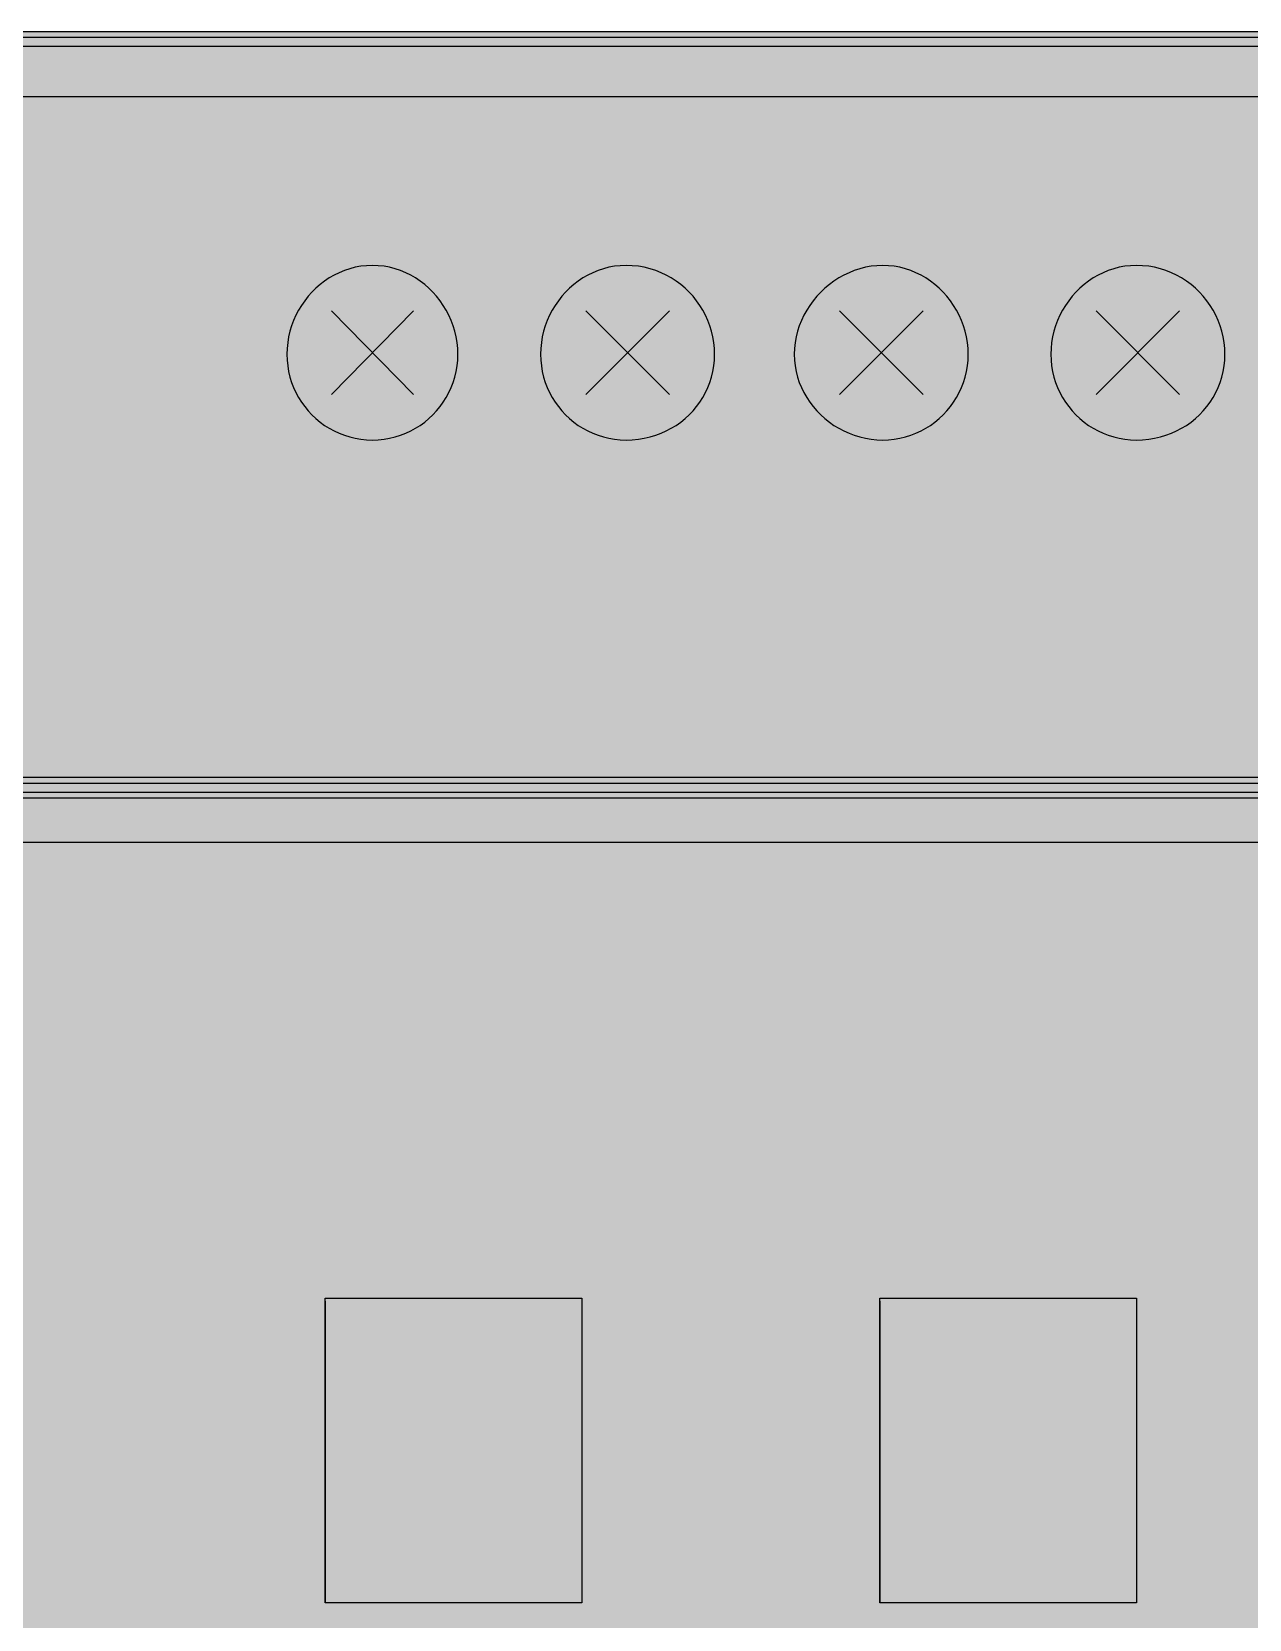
# Model space of a CAD drawing. Header units: millimetres. Extents: x 0 to 966, y -664 to 90.
# Drawn here: x 893.52 to 929.76, y -87.25 to -40 of the extents above; entities that cross this region are included whole.
import ezdxf

# ---------------------------------------------------------------- set-up
doc = ezdxf.new("R2010")
doc.units = ezdxf.units.MM
for name, color, linetype in [('HDL_BODY', 7, 'Continuous'), ('HDL_COLOUR', 7, 'Continuous'), ('HDL_DETAIL', 7, 'Continuous'), ('HDL_PRINT', 7, 'Continuous')]:
    doc.layers.add(name, color=color, linetype=linetype)

# ---------------------------------------------------------------- blocks, each defined once
blk = doc.blocks.new('M_R12.16.1_FRONT')
at = {"layer": 'HDL_BODY', "true_color": 0x202126}
blk.add_hatch(color=250, dxfattribs=at).paths.add_polyline_path([(0, 0), (216, 0), (216, 90), (0, 90)])
at = {"layer": 'HDL_BODY', "true_color": 0x2a2a30}
blk.add_hatch(color=250, dxfattribs=at).paths.add_polyline_path([(0.4, 20.52), (215.6, 20.52), (215.6, 68.31), (0.4, 68.31)])
at = {"layer": 'HDL_COLOUR', "true_color": 0x1a332c}
for points in [[(156.204, 80.402), (156.198, 80.577), (156.181, 80.75), (156.152, 80.92), (156.113, 81.087), (156.064, 81.25), (156.004, 81.409), (155.935, 81.564), (155.856, 81.713), (155.769, 81.857), (155.673, 81.995), (155.57, 82.127), (155.458, 82.252), (155.339, 82.369), (155.214, 82.479), (155.081, 82.58), (154.943, 82.673), (154.799, 82.756), (154.649, 82.83), (154.494, 82.894), (154.335, 82.947), (154.171, 82.989), (154.004, 83.019), (153.833, 83.038), (153.659, 83.045), (153.484, 83.038), (153.313, 83.019), (153.146, 82.989), (152.982, 82.947), (152.823, 82.894), (152.668, 82.83), (152.519, 82.756), (152.374, 82.673), (152.236, 82.58), (152.104, 82.479), (151.978, 82.369), (151.859, 82.252), (151.748, 82.127), (151.644, 81.995), (151.548, 81.857), (151.461, 81.713), (151.382, 81.564), (151.313, 81.409), (151.254, 81.25), (151.204, 81.087), (151.165, 80.92), (151.136, 80.75), (151.119, 80.577), (151.113, 80.402), (151.119, 80.228), (151.136, 80.056), (151.165, 79.888), (151.204, 79.724), (151.254, 79.564), (151.313, 79.409), (151.382, 79.259), (151.461, 79.114), (151.548, 78.975), (151.644, 78.843), (151.748, 78.717), (151.859, 78.597), (151.978, 78.486), (152.104, 78.382), (152.236, 78.286), (152.374, 78.198), (152.519, 78.119), (152.668, 78.05), (152.823, 77.99), (152.982, 77.941), (153.146, 77.901), (153.313, 77.873), (153.484, 77.855), (153.659, 77.849), (153.833, 77.855), (154.004, 77.873), (154.171, 77.901), (154.335, 77.941), (154.494, 77.99), (154.649, 78.05), (154.799, 78.119), (154.943, 78.198), (155.081, 78.286), (155.214, 78.382), (155.339, 78.486), (155.458, 78.597), (155.57, 78.717), (155.673, 78.843), (155.769, 78.975), (155.856, 79.114), (155.935, 79.259), (156.004, 79.409), (156.064, 79.564), (156.113, 79.724), (156.152, 79.888), (156.181, 80.056), (156.198, 80.228), (156.204, 80.402)], [(163.844, 80.402), (163.838, 80.577), (163.82, 80.75), (163.792, 80.92), (163.752, 81.087), (163.702, 81.25), (163.642, 81.409), (163.572, 81.564), (163.493, 81.713), (163.404, 81.857), (163.307, 81.995), (163.201, 82.127), (163.087, 82.252), (162.965, 82.369), (162.836, 82.479), (162.699, 82.58), (162.556, 82.673), (162.407, 82.756), (162.251, 82.83), (162.09, 82.894), (161.923, 82.947), (161.751, 82.989), (161.575, 83.019), (161.394, 83.038), (161.209, 83.045), (161.035, 83.038), (160.864, 83.019), (160.697, 82.989), (160.533, 82.947), (160.374, 82.894), (160.219, 82.83), (160.069, 82.756), (159.925, 82.673), (159.787, 82.58), (159.654, 82.479), (159.529, 82.369), (159.41, 82.252), (159.298, 82.127), (159.195, 81.995), (159.099, 81.857), (159.012, 81.713), (158.933, 81.564), (158.864, 81.409), (158.804, 81.25), (158.755, 81.087), (158.716, 80.92), (158.687, 80.75), (158.67, 80.577), (158.664, 80.402), (158.67, 80.228), (158.687, 80.056), (158.716, 79.888), (158.755, 79.724), (158.804, 79.564), (158.864, 79.409), (158.933, 79.259), (159.012, 79.114), (159.099, 78.975), (159.195, 78.843), (159.298, 78.717), (159.41, 78.597), (159.529, 78.486), (159.654, 78.382), (159.787, 78.286), (159.925, 78.198), (160.069, 78.119), (160.219, 78.05), (160.374, 77.99), (160.533, 77.941), (160.697, 77.901), (160.864, 77.873), (161.035, 77.855), (161.209, 77.849), (161.394, 77.855), (161.575, 77.873), (161.751, 77.901), (161.923, 77.941), (162.09, 77.99), (162.251, 78.05), (162.407, 78.119), (162.556, 78.198), (162.699, 78.286), (162.836, 78.382), (162.965, 78.486), (163.087, 78.597), (163.201, 78.717), (163.307, 78.843), (163.404, 78.975), (163.493, 79.114), (163.572, 79.259), (163.642, 79.409), (163.702, 79.564), (163.752, 79.724), (163.792, 79.888), (163.82, 80.056), (163.838, 80.228), (163.844, 80.402)], [(171.395, 80.402), (171.389, 80.577), (171.371, 80.75), (171.343, 80.92), (171.304, 81.087), (171.254, 81.25), (171.194, 81.409), (171.125, 81.564), (171.047, 81.713), (170.959, 81.857), (170.864, 81.995), (170.76, 82.127), (170.649, 82.252), (170.53, 82.369), (170.404, 82.479), (170.272, 82.58), (170.133, 82.673), (169.989, 82.756), (169.839, 82.83), (169.685, 82.894), (169.525, 82.947), (169.362, 82.989), (169.194, 83.019), (169.023, 83.038), (168.849, 83.045), (168.674, 83.038), (168.502, 83.019), (168.333, 82.989), (168.166, 82.947), (168.003, 82.894), (167.845, 82.83), (167.691, 82.756), (167.542, 82.673), (167.398, 82.58), (167.261, 82.479), (167.129, 82.369), (167.005, 82.252), (166.888, 82.127), (166.779, 81.995), (166.678, 81.857), (166.585, 81.713), (166.502, 81.564), (166.429, 81.409), (166.365, 81.25), (166.312, 81.087), (166.27, 80.92), (166.24, 80.75), (166.221, 80.577), (166.215, 80.402), (166.221, 80.228), (166.24, 80.056), (166.27, 79.888), (166.312, 79.724), (166.365, 79.564), (166.429, 79.409), (166.502, 79.259), (166.585, 79.114), (166.678, 78.975), (166.779, 78.843), (166.888, 78.717), (167.005, 78.597), (167.129, 78.486), (167.261, 78.382), (167.398, 78.286), (167.542, 78.198), (167.691, 78.119), (167.845, 78.05), (168.003, 77.99), (168.166, 77.941), (168.333, 77.901), (168.502, 77.873), (168.674, 77.855), (168.849, 77.849), (169.023, 77.855), (169.194, 77.873), (169.362, 77.901), (169.525, 77.941), (169.685, 77.99), (169.839, 78.05), (169.989, 78.119), (170.133, 78.198), (170.272, 78.286), (170.404, 78.382), (170.53, 78.486), (170.649, 78.597), (170.76, 78.717), (170.864, 78.843), (170.959, 78.975), (171.047, 79.114), (171.125, 79.259), (171.194, 79.409), (171.254, 79.564), (171.304, 79.724), (171.343, 79.888), (171.371, 80.056), (171.389, 80.228), (171.395, 80.402)], [(179.034, 80.402), (179.028, 80.577), (179.011, 80.75), (178.982, 80.92), (178.943, 81.087), (178.893, 81.25), (178.833, 81.409), (178.763, 81.564), (178.683, 81.713), (178.594, 81.857), (178.497, 81.995), (178.391, 82.127), (178.277, 82.252), (178.155, 82.369), (178.026, 82.479), (177.89, 82.58), (177.747, 82.673), (177.597, 82.756), (177.441, 82.83), (177.28, 82.894), (177.114, 82.947), (176.942, 82.989), (176.765, 83.019), (176.585, 83.038), (176.4, 83.045), (176.226, 83.038), (176.055, 83.019), (175.887, 82.989), (175.723, 82.947), (175.564, 82.894), (175.409, 82.83), (175.26, 82.756), (175.116, 82.673), (174.977, 82.58), (174.845, 82.479), (174.719, 82.369), (174.6, 82.252), (174.489, 82.127), (174.385, 81.995), (174.289, 81.857), (174.202, 81.713), (174.124, 81.564), (174.054, 81.409), (173.995, 81.25), (173.945, 81.087), (173.906, 80.92), (173.877, 80.75), (173.86, 80.577), (173.854, 80.402), (173.86, 80.228), (173.877, 80.056), (173.906, 79.888), (173.945, 79.724), (173.995, 79.564), (174.054, 79.409), (174.124, 79.259), (174.202, 79.114), (174.289, 78.975), (174.385, 78.843), (174.489, 78.717), (174.6, 78.597), (174.719, 78.486), (174.845, 78.382), (174.977, 78.286), (175.116, 78.198), (175.26, 78.119), (175.409, 78.05), (175.564, 77.99), (175.723, 77.941), (175.887, 77.901), (176.055, 77.873), (176.226, 77.855), (176.4, 77.849), (176.585, 77.855), (176.765, 77.873), (176.942, 77.901), (177.114, 77.941), (177.28, 77.99), (177.441, 78.05), (177.597, 78.119), (177.747, 78.198), (177.89, 78.286), (178.026, 78.382), (178.155, 78.486), (178.277, 78.597), (178.391, 78.717), (178.497, 78.843), (178.594, 78.975), (178.683, 79.114), (178.763, 79.259), (178.833, 79.409), (178.893, 79.564), (178.943, 79.724), (178.982, 79.888), (179.011, 80.056), (179.028, 80.228), (179.034, 80.402)]]:
    blk.add_hatch(color=250, dxfattribs=at).paths.add_polyline_path(points)
at = {"layer": 'HDL_COLOUR', "true_color": 0x9ea4a8}
for points in [[(155.44, 80.447), (155.425, 80.684), (155.38, 80.918), (155.305, 81.143), (155.202, 81.356), (155.072, 81.554), (154.919, 81.733), (154.743, 81.89), (154.55, 82.022), (154.34, 82.127), (154.12, 82.203), (153.891, 82.25), (153.659, 82.265), (153.426, 82.25), (153.197, 82.203), (152.977, 82.127), (152.768, 82.022), (152.574, 81.89), (152.399, 81.733), (152.245, 81.554), (152.115, 81.356), (152.012, 81.143), (151.937, 80.918), (151.892, 80.684), (151.877, 80.447), (151.892, 80.21), (151.937, 79.976), (152.012, 79.751), (152.115, 79.538), (152.245, 79.34), (152.399, 79.161), (152.574, 79.004), (152.768, 78.872), (152.977, 78.767), (153.197, 78.691), (153.426, 78.644), (153.659, 78.629), (153.891, 78.644), (154.12, 78.691), (154.34, 78.767), (154.55, 78.872), (154.743, 79.004), (154.919, 79.161), (155.072, 79.34), (155.202, 79.538), (155.305, 79.751), (155.38, 79.976), (155.425, 80.21)], [(163.067, 80.447), (163.051, 80.684), (163.005, 80.918), (162.929, 81.143), (162.824, 81.356), (162.692, 81.554), (162.536, 81.733), (162.357, 81.89), (162.16, 82.022), (161.948, 82.127), (161.723, 82.203), (161.49, 82.25), (161.254, 82.265), (161.017, 82.25), (160.785, 82.203), (160.56, 82.127), (160.347, 82.022), (160.15, 81.89), (159.972, 81.733), (159.815, 81.554), (159.684, 81.356), (159.579, 81.143), (159.503, 80.918), (159.456, 80.684), (159.441, 80.447), (159.456, 80.21), (159.503, 79.976), (159.579, 79.751), (159.684, 79.538), (159.815, 79.34), (159.972, 79.161), (160.15, 79.004), (160.347, 78.872), (160.56, 78.767), (160.785, 78.691), (161.017, 78.644), (161.254, 78.629), (161.49, 78.644), (161.723, 78.691), (161.948, 78.767), (162.16, 78.872), (162.357, 79.004), (162.536, 79.161), (162.692, 79.34), (162.824, 79.538), (162.929, 79.751), (163.005, 79.976), (163.051, 80.21)], [(170.618, 80.447), (170.602, 80.684), (170.556, 80.918), (170.48, 81.143), (170.375, 81.356), (170.243, 81.554), (170.087, 81.733), (169.908, 81.89), (169.711, 82.022), (169.498, 82.127), (169.274, 82.203), (169.041, 82.25), (168.805, 82.265), (168.568, 82.25), (168.335, 82.203), (168.111, 82.127), (167.898, 82.022), (167.701, 81.89), (167.523, 81.733), (167.366, 81.554), (167.234, 81.356), (167.13, 81.143), (167.053, 80.918), (167.007, 80.684), (166.992, 80.447), (167.007, 80.21), (167.053, 79.976), (167.13, 79.751), (167.234, 79.538), (167.366, 79.34), (167.523, 79.161), (167.701, 79.004), (167.898, 78.872), (168.111, 78.767), (168.335, 78.691), (168.568, 78.644), (168.805, 78.629), (169.041, 78.644), (169.274, 78.691), (169.498, 78.767), (169.711, 78.872), (169.908, 79.004), (170.087, 79.161), (170.243, 79.34), (170.375, 79.538), (170.48, 79.751), (170.556, 79.976), (170.602, 80.21)], [(178.257, 80.447), (178.242, 80.684), (178.195, 80.918), (178.119, 81.143), (178.014, 81.356), (177.883, 81.554), (177.726, 81.733), (177.548, 81.89), (177.351, 82.022), (177.138, 82.127), (176.913, 82.203), (176.681, 82.25), (176.444, 82.265), (176.208, 82.25), (175.975, 82.203), (175.75, 82.127), (175.538, 82.022), (175.341, 81.89), (175.162, 81.733), (175.006, 81.554), (174.874, 81.356), (174.769, 81.143), (174.693, 80.918), (174.647, 80.684), (174.631, 80.447), (174.647, 80.21), (174.693, 79.976), (174.769, 79.751), (174.874, 79.538), (175.006, 79.34), (175.162, 79.161), (175.341, 79.004), (175.538, 78.872), (175.75, 78.767), (175.975, 78.691), (176.208, 78.644), (176.444, 78.629), (176.681, 78.644), (176.913, 78.691), (177.138, 78.767), (177.351, 78.872), (177.548, 79.004), (177.726, 79.161), (177.883, 79.34), (178.014, 79.538), (178.119, 79.751), (178.195, 79.976), (178.242, 80.21)]]:
    blk.add_hatch(color=253, dxfattribs=at).paths.add_polyline_path(points)
at = {"layer": 'HDL_COLOUR', "true_color": 0x0d0e11}
for points in [[(155.4, 44.4), (159.6, 44.4), (159.6, 52.5), (155.4, 52.5)], [(170.5, 44.4), (174.7, 44.4), (174.7, 52.5), (170.5, 52.5)]]:
    blk.add_hatch(color=168, dxfattribs=at).paths.add_polyline_path(points)
at = {"layer": 'HDL_COLOUR', "true_color": 0x34363a}
for points in [[(156.1, 47.9), (158.9, 47.9), (158.9, 49), (156.1, 49)], [(171.2, 47.9), (174, 47.9), (174, 49), (171.2, 49)]]:
    blk.add_hatch(color=250, dxfattribs=at).paths.add_polyline_path(points)
at = {"layer": 'HDL_PRINT', "true_color": 0xdee1e9}
for points in [[(153.833, 82.955), (153.484, 82.955), (153.484, 85.598), (156.204, 85.598), (158.136, 83.66), (157.873, 83.395), (156.029, 85.247), (153.833, 85.247), (153.833, 82.955)], [(161.384, 82.955), (161.034, 82.955), (161.034, 85.247), (158.575, 85.247), (158.575, 85.598), (161.384, 85.598), (161.384, 82.955)], [(169.024, 82.955), (168.671, 82.955), (168.671, 85.598), (171.306, 85.598), (173.327, 83.66), (173.063, 83.395), (171.22, 85.247), (169.024, 85.247), (169.024, 82.955)], [(176.575, 82.955), (176.225, 82.955), (176.225, 85.247), (173.765, 85.247), (173.765, 85.598), (176.575, 85.598), (176.575, 82.955)], [(156.204, 75.558), (157.434, 77.671), (158.664, 75.558), (156.204, 75.558)], [(171.395, 75.558), (172.624, 77.76), (173.854, 75.558), (171.395, 75.558)], [(153.131, 75.558), (152.956, 75.558), (152.956, 76.791), (152.949, 76.785), (152.93, 76.768), (152.901, 76.747), (152.864, 76.725), (152.822, 76.709), (152.778, 76.702), (152.742, 76.67), (152.706, 76.645), (152.674, 76.625), (152.645, 76.606), (152.623, 76.585), (152.609, 76.56), (152.604, 76.527), (152.604, 76.791), (152.642, 76.796), (152.679, 76.811), (152.717, 76.833), (152.754, 76.861), (152.792, 76.894), (152.829, 76.93), (152.867, 76.967), (152.905, 77), (152.941, 77.025), (152.973, 77.046), (153.001, 77.065), (153.023, 77.086), (153.037, 77.112), (153.042, 77.145), (153.131, 77.145), (153.131, 75.558)], [(153.659, 76.967), (153.659, 77.145), (154.711, 77.145), (154.711, 76.967), (154.682, 76.934), (154.653, 76.896), (154.624, 76.853), (154.594, 76.805), (154.565, 76.754), (154.536, 76.699), (154.506, 76.643), (154.476, 76.585), (154.447, 76.527), (154.418, 76.468), (154.389, 76.41), (154.36, 76.351), (154.331, 76.293), (154.302, 76.234), (154.273, 76.175), (154.244, 76.116), (154.215, 76.057), (154.186, 75.998), (154.182, 75.932), (154.172, 75.867), (154.158, 75.805), (154.142, 75.745), (154.125, 75.69), (154.111, 75.639), (154.101, 75.595), (154.097, 75.558), (153.922, 75.558), (153.922, 75.595), (153.924, 75.639), (153.927, 75.69), (153.933, 75.745), (153.943, 75.805), (153.959, 75.867), (153.98, 75.932), (154.008, 75.998), (154.011, 76.057), (154.02, 76.116), (154.035, 76.175), (154.053, 76.234), (154.075, 76.293), (154.1, 76.351), (154.128, 76.41), (154.157, 76.468), (154.186, 76.527), (154.215, 76.582), (154.245, 76.633), (154.276, 76.68), (154.31, 76.725), (154.346, 76.769), (154.386, 76.814), (154.431, 76.86), (154.481, 76.911), (154.536, 76.967), (153.659, 76.967)], [(160.771, 75.558), (160.596, 75.558), (160.596, 76.791), (160.558, 76.786), (160.52, 76.774), (160.482, 76.756), (160.444, 76.737), (160.406, 76.72), (160.369, 76.707), (160.332, 76.702), (160.325, 76.666), (160.306, 76.641), (160.277, 76.627), (160.24, 76.619), (160.198, 76.616), (160.154, 76.616), (160.154, 76.791), (160.192, 76.796), (160.23, 76.811), (160.268, 76.833), (160.306, 76.861), (160.344, 76.894), (160.381, 76.93), (160.418, 76.967), (160.462, 77.011), (160.504, 77.052), (160.54, 77.089), (160.57, 77.118), (160.589, 77.138), (160.596, 77.145), (160.771, 77.145), (160.771, 75.558)], [(168.321, 75.558), (168.147, 75.558), (168.147, 76.791), (168.109, 76.785), (168.081, 76.768), (168.058, 76.747), (168.035, 76.725), (168.007, 76.709), (167.969, 76.702), (167.932, 76.67), (167.895, 76.647), (167.857, 76.632), (167.82, 76.623), (167.782, 76.618), (167.745, 76.616), (167.708, 76.616), (167.708, 76.791), (167.77, 76.795), (167.824, 76.806), (167.872, 76.824), (167.915, 76.847), (167.954, 76.873), (167.99, 76.903), (168.024, 76.934), (168.058, 76.967), (168.091, 77.004), (168.116, 77.041), (168.137, 77.074), (168.156, 77.103), (168.176, 77.125), (168.201, 77.14), (168.233, 77.145), (168.321, 77.145), (168.321, 75.558)], [(176.311, 75.736), (176.311, 75.558), (175.259, 75.558), (175.259, 75.647), (175.264, 75.685), (175.278, 75.723), (175.3, 75.76), (175.328, 75.798), (175.36, 75.836), (175.396, 75.873), (175.434, 75.911), (175.438, 75.944), (175.45, 75.977), (175.471, 76.009), (175.5, 76.043), (175.537, 76.076), (175.582, 76.109), (175.636, 76.142), (175.697, 76.176), (175.753, 76.208), (175.802, 76.245), (175.847, 76.286), (175.887, 76.329), (175.923, 76.373), (175.957, 76.417), (175.988, 76.458), (176.018, 76.495), (176.047, 76.527), (176.054, 76.565), (176.07, 76.593), (176.092, 76.615), (176.113, 76.638), (176.129, 76.665), (176.136, 76.702), (176.131, 76.74), (176.118, 76.778), (176.101, 76.816), (176.082, 76.854), (176.065, 76.892), (176.052, 76.929), (176.047, 76.967), (176.01, 76.971), (175.973, 76.984), (175.935, 77.002), (175.897, 77.021), (175.86, 77.038), (175.821, 77.051), (175.783, 77.056), (175.741, 77.049), (175.7, 77.033), (175.664, 77.011), (175.635, 76.99), (175.616, 76.973), (175.609, 76.967), (175.577, 76.929), (175.554, 76.892), (175.539, 76.854), (175.529, 76.816), (175.525, 76.778), (175.523, 76.74), (175.523, 76.702), (175.259, 76.702), (175.263, 76.765), (175.274, 76.82), (175.291, 76.869), (175.313, 76.912), (175.339, 76.952), (175.369, 76.988), (175.401, 77.022), (175.434, 77.056), (175.477, 77.089), (175.527, 77.112), (175.582, 77.128), (175.638, 77.138), (175.692, 77.143), (175.742, 77.145), (175.783, 77.145), (175.85, 77.145), (175.915, 77.143), (175.978, 77.14), (176.037, 77.134), (176.093, 77.123), (176.143, 77.107), (176.188, 77.085), (176.225, 77.056), (176.257, 77.017), (176.28, 76.978), (176.295, 76.935), (176.304, 76.888), (176.309, 76.834), (176.311, 76.773), (176.311, 76.702), (176.311, 76.692), (176.311, 76.666), (176.311, 76.627), (176.311, 76.579), (176.311, 76.527), (176.274, 76.49), (176.247, 76.463), (176.225, 76.44), (176.202, 76.417), (176.174, 76.389), (176.136, 76.351), (176.098, 76.313), (176.06, 76.275), (176.023, 76.238), (175.985, 76.2), (175.948, 76.163), (175.91, 76.125), (175.872, 76.087), (175.811, 76.029), (175.757, 75.984), (175.712, 75.949), (175.675, 75.922), (175.646, 75.899), (175.625, 75.877), (175.613, 75.852), (175.609, 75.822), (175.523, 75.736), (176.311, 75.736)], [(157.259, 74.501), (157.698, 74.501), (157.698, 71.507), (157.259, 71.507), (157.259, 74.501)], [(171.833, 72.389), (172.186, 72.476), (172.186, 72.391), (172.187, 72.312), (172.189, 72.241), (172.193, 72.175), (172.201, 72.117), (172.211, 72.065), (172.226, 72.019), (172.246, 71.979), (172.272, 71.947), (172.31, 71.915), (172.35, 71.892), (172.393, 71.876), (172.44, 71.867), (172.494, 71.862), (172.554, 71.861), (172.624, 71.86), (172.661, 71.861), (172.699, 71.862), (172.736, 71.867), (172.774, 71.876), (172.812, 71.892), (172.85, 71.915), (172.888, 71.947), (172.92, 71.952), (172.945, 71.966), (172.965, 71.989), (172.984, 72.017), (173.004, 72.051), (173.03, 72.087), (173.063, 72.125), (173.063, 72.162), (173.063, 72.201), (173.063, 72.244), (173.063, 72.291), (173.063, 72.344), (173.063, 72.405), (173.063, 72.476), (173.063, 74.589), (173.502, 74.589), (173.502, 72.476), (173.498, 72.391), (173.489, 72.312), (173.475, 72.241), (173.457, 72.175), (173.435, 72.117), (173.41, 72.065), (173.383, 72.019), (173.355, 71.979), (173.327, 71.947), (173.323, 71.885), (173.31, 71.83), (173.289, 71.782), (173.26, 71.739), (173.223, 71.7), (173.178, 71.664), (173.124, 71.629), (173.063, 71.596), (173.026, 71.566), (172.982, 71.544), (172.931, 71.528), (172.876, 71.518), (172.817, 71.511), (172.754, 71.508), (172.69, 71.507), (172.624, 71.507), (172.548, 71.509), (172.476, 71.517), (172.409, 71.528), (172.345, 71.544), (172.284, 71.562), (172.226, 71.584), (172.17, 71.607), (172.115, 71.632), (172.061, 71.658), (172.008, 71.685), (171.961, 71.74), (171.923, 71.8), (171.893, 71.864), (171.871, 71.933), (171.855, 72.004), (171.844, 72.078), (171.838, 72.154), (171.835, 72.231), (171.833, 72.31), (171.833, 72.389)], [(149.619, 52.22), (150.146, 52.22), (150.146, 48.874), (149.619, 48.874), (149.619, 52.22)], [(166.126, 52.22), (166.652, 52.22), (166.652, 48.874), (166.126, 48.874), (166.126, 52.22)]]:
    blk.add_hatch(color=254, dxfattribs=at).paths.add_polyline_path(points)
h = blk.add_hatch(color=254, dxfattribs=at)
h.paths.add_polyline_path([(161.559, 76.44), (161.522, 76.447), (161.495, 76.463), (161.473, 76.484), (161.45, 76.504), (161.422, 76.52), (161.384, 76.527), (161.379, 76.565), (161.367, 76.602), (161.35, 76.64), (161.332, 76.678), (161.315, 76.715), (161.303, 76.753), (161.298, 76.791), (161.303, 76.829), (161.317, 76.867), (161.339, 76.905), (161.367, 76.942), (161.4, 76.98), (161.435, 77.018), (161.473, 77.056), (161.51, 77.089), (161.549, 77.112), (161.592, 77.128), (161.639, 77.138), (161.692, 77.143), (161.753, 77.145), (161.823, 77.145), (161.866, 77.145), (161.916, 77.143), (161.971, 77.138), (162.027, 77.128), (162.082, 77.112), (162.133, 77.089), (162.175, 77.056), (162.207, 77.018), (162.23, 76.98), (162.245, 76.942), (162.255, 76.905), (162.259, 76.867), (162.261, 76.829), (162.261, 76.791), (162.261, 76.753), (162.259, 76.715), (162.255, 76.678), (162.245, 76.64), (162.23, 76.602), (162.207, 76.565), (162.175, 76.527), (162.168, 76.52), (162.149, 76.504), (162.12, 76.484), (162.084, 76.463), (162.043, 76.447), (162.001, 76.44), (162.066, 76.407), (162.114, 76.382), (162.15, 76.361), (162.178, 76.342), (162.203, 76.321), (162.229, 76.295), (162.261, 76.262), (162.294, 76.225), (162.318, 76.188), (162.334, 76.15), (162.343, 76.112), (162.348, 76.074), (162.35, 76.036), (162.35, 75.998), (162.346, 75.961), (162.335, 75.919), (162.318, 75.872), (162.295, 75.823), (162.268, 75.774), (162.239, 75.727), (162.208, 75.684), (162.175, 75.647), (162.142, 75.614), (162.108, 75.582), (162.072, 75.552), (162.032, 75.526), (161.989, 75.504), (161.94, 75.486), (161.885, 75.475), (161.823, 75.472), (161.757, 75.475), (161.693, 75.486), (161.631, 75.504), (161.571, 75.526), (161.516, 75.552), (161.466, 75.582), (161.421, 75.614), (161.384, 75.647), (161.352, 75.69), (161.33, 75.74), (161.314, 75.795), (161.305, 75.851), (161.3, 75.906), (161.298, 75.956), (161.298, 75.998), (161.298, 76.036), (161.3, 76.074), (161.305, 76.112), (161.314, 76.15), (161.33, 76.188), (161.352, 76.225), (161.384, 76.262), (161.389, 76.3), (161.404, 76.336), (161.426, 76.37), (161.454, 76.398), (161.487, 76.421), (161.522, 76.435), (161.559, 76.44)])
h.paths.add_polyline_path([(161.473, 75.998), (161.473, 75.955), (161.473, 75.924), (161.473, 75.898), (161.473, 75.866), (161.473, 75.822), (161.51, 75.816), (161.537, 75.8), (161.559, 75.779), (161.582, 75.758), (161.61, 75.742), (161.648, 75.736), (161.655, 75.729), (161.674, 75.713), (161.703, 75.691), (161.739, 75.67), (161.78, 75.653), (161.823, 75.647), (161.867, 75.653), (161.908, 75.67), (161.945, 75.691), (161.974, 75.713), (161.994, 75.729), (162.001, 75.736), (162.037, 75.773), (162.073, 75.811), (162.105, 75.848), (162.134, 75.886), (162.156, 75.923), (162.17, 75.96), (162.175, 75.998), (162.17, 76.036), (162.156, 76.074), (162.134, 76.112), (162.105, 76.15), (162.073, 76.188), (162.037, 76.225), (162.001, 76.262), (161.994, 76.3), (161.974, 76.325), (161.945, 76.34), (161.908, 76.348), (161.867, 76.351), (161.823, 76.351), (161.786, 76.351), (161.748, 76.349), (161.711, 76.344), (161.673, 76.335), (161.635, 76.319), (161.597, 76.295), (161.559, 76.262), (161.527, 76.225), (161.504, 76.188), (161.489, 76.15), (161.48, 76.112), (161.475, 76.074), (161.473, 76.036), (161.473, 75.998)])
h.paths.add_polyline_path([(161.559, 76.791), (161.559, 76.747), (161.562, 76.706), (161.57, 76.67), (161.585, 76.641), (161.61, 76.623), (161.648, 76.616), (161.655, 76.578), (161.674, 76.553), (161.703, 76.538), (161.739, 76.53), (161.78, 76.527), (161.823, 76.527), (161.861, 76.527), (161.889, 76.53), (161.912, 76.538), (161.935, 76.553), (161.963, 76.578), (162.001, 76.616), (162.007, 76.623), (162.023, 76.641), (162.044, 76.67), (162.064, 76.706), (162.08, 76.747), (162.086, 76.791), (162.08, 76.798), (162.064, 76.818), (162.044, 76.847), (162.023, 76.883), (162.007, 76.924), (162.001, 76.967), (161.963, 76.973), (161.935, 76.99), (161.912, 77.011), (161.889, 77.033), (161.861, 77.049), (161.823, 77.056), (161.78, 77.049), (161.739, 77.033), (161.703, 77.011), (161.674, 76.99), (161.655, 76.973), (161.648, 76.967), (161.61, 76.924), (161.585, 76.883), (161.57, 76.847), (161.562, 76.818), (161.559, 76.798), (161.559, 76.791)])
h = blk.add_hatch(color=254, dxfattribs=at)
h.paths.add_polyline_path([(168.849, 75.911), (169.113, 75.911), (169.113, 75.873), (169.116, 75.845), (169.123, 75.823), (169.138, 75.8), (169.162, 75.773), (169.199, 75.736), (169.206, 75.729), (169.225, 75.713), (169.254, 75.691), (169.29, 75.67), (169.331, 75.653), (169.374, 75.647), (169.381, 75.653), (169.4, 75.67), (169.429, 75.691), (169.466, 75.713), (169.507, 75.729), (169.551, 75.736), (169.637, 75.822), (169.638, 75.86), (169.641, 75.888), (169.648, 75.911), (169.664, 75.934), (169.689, 75.961), (169.726, 75.998), (169.726, 76.042), (169.726, 76.087), (169.726, 76.131), (169.726, 76.175), (169.726, 76.219), (169.726, 76.262), (169.726, 76.351), (169.721, 76.313), (169.707, 76.278), (169.684, 76.245), (169.656, 76.217), (169.624, 76.195), (169.588, 76.181), (169.551, 76.176), (169.513, 76.138), (169.485, 76.113), (169.462, 76.098), (169.439, 76.09), (169.411, 76.087), (169.374, 76.087), (169.312, 76.091), (169.258, 76.102), (169.209, 76.119), (169.166, 76.142), (169.127, 76.169), (169.091, 76.198), (169.057, 76.23), (169.024, 76.262), (168.991, 76.296), (168.959, 76.33), (168.929, 76.367), (168.903, 76.407), (168.881, 76.45), (168.864, 76.499), (168.853, 76.554), (168.849, 76.616), (168.853, 76.681), (168.864, 76.746), (168.881, 76.809), (168.903, 76.868), (168.929, 76.924), (168.959, 76.974), (168.991, 77.018), (169.024, 77.056), (169.062, 77.089), (169.101, 77.112), (169.144, 77.128), (169.19, 77.138), (169.243, 77.143), (169.304, 77.145), (169.374, 77.145), (169.412, 77.145), (169.45, 77.143), (169.488, 77.138), (169.525, 77.128), (169.563, 77.112), (169.6, 77.089), (169.637, 77.056), (169.675, 77.05), (169.713, 77.036), (169.751, 77.014), (169.789, 76.986), (169.827, 76.953), (169.864, 76.917), (169.901, 76.88), (169.901, 76.824), (169.901, 76.772), (169.901, 76.723), (169.901, 76.673), (169.901, 76.622), (169.901, 76.566), (169.901, 76.504), (169.901, 76.433), (169.901, 76.351), (169.901, 76.286), (169.901, 76.221), (169.901, 76.158), (169.901, 76.098), (169.901, 76.042), (169.901, 75.992), (169.901, 75.948), (169.901, 75.911), (169.869, 75.85), (169.836, 75.796), (169.803, 75.751), (169.77, 75.713), (169.737, 75.684), (169.704, 75.664), (169.671, 75.651), (169.637, 75.647), (169.6, 75.609), (169.563, 75.573), (169.525, 75.54), (169.488, 75.512), (169.45, 75.491), (169.412, 75.477), (169.374, 75.472), (169.312, 75.475), (169.258, 75.486), (169.209, 75.504), (169.166, 75.526), (169.127, 75.552), (169.091, 75.582), (169.057, 75.614), (169.024, 75.647), (168.991, 75.657), (168.965, 75.684), (168.945, 75.723), (168.926, 75.77), (168.906, 75.82), (168.881, 75.869), (168.849, 75.911)])
h.paths.add_polyline_path([(169.726, 76.616), (169.721, 76.686), (169.709, 76.745), (169.691, 76.794), (169.672, 76.831), (169.655, 76.859), (169.642, 76.875), (169.637, 76.88), (169.6, 76.917), (169.563, 76.953), (169.525, 76.986), (169.488, 77.014), (169.45, 77.036), (169.412, 77.05), (169.374, 77.056), (169.337, 77.05), (169.301, 77.036), (169.269, 77.014), (169.24, 76.986), (169.218, 76.953), (169.204, 76.917), (169.199, 76.88), (169.162, 76.842), (169.126, 76.804), (169.094, 76.766), (169.066, 76.728), (169.043, 76.69), (169.029, 76.653), (169.024, 76.616), (169.029, 76.578), (169.043, 76.54), (169.066, 76.502), (169.094, 76.465), (169.126, 76.427), (169.162, 76.389), (169.199, 76.351), (169.206, 76.314), (169.225, 76.289), (169.254, 76.273), (169.29, 76.265), (169.331, 76.263), (169.374, 76.262), (169.412, 76.262), (169.45, 76.264), (169.488, 76.269), (169.525, 76.279), (169.563, 76.295), (169.6, 76.318), (169.637, 76.351), (169.642, 76.389), (169.655, 76.427), (169.672, 76.465), (169.691, 76.502), (169.709, 76.54), (169.721, 76.578), (169.726, 76.616)])
h = blk.add_hatch(color=254, dxfattribs=at)
h.paths.add_polyline_path([(176.575, 76.351), (176.575, 76.417), (176.575, 76.481), (176.575, 76.544), (176.575, 76.604), (176.575, 76.659), (176.575, 76.709), (176.575, 76.754), (176.575, 76.791), (176.608, 76.861), (176.633, 76.92), (176.654, 76.969), (176.673, 77.007), (176.693, 77.034), (176.717, 77.05), (176.749, 77.056), (176.788, 77.089), (176.828, 77.112), (176.871, 77.128), (176.918, 77.138), (176.971, 77.143), (177.032, 77.145), (177.102, 77.145), (177.146, 77.145), (177.177, 77.145), (177.204, 77.145), (177.234, 77.145), (177.277, 77.145), (177.315, 77.112), (177.35, 77.086), (177.383, 77.065), (177.411, 77.046), (177.433, 77.025), (177.447, 77), (177.452, 76.967), (177.485, 76.929), (177.508, 76.892), (177.524, 76.854), (177.534, 76.816), (177.539, 76.778), (177.54, 76.74), (177.541, 76.702), (177.574, 76.665), (177.597, 76.625), (177.613, 76.583), (177.623, 76.536), (177.627, 76.482), (177.629, 76.421), (177.63, 76.351), (177.626, 76.286), (177.616, 76.221), (177.601, 76.158), (177.585, 76.098), (177.569, 76.042), (177.555, 75.992), (177.544, 75.948), (177.541, 75.911), (177.536, 75.842), (177.521, 75.782), (177.499, 75.734), (177.471, 75.696), (177.438, 75.669), (177.403, 75.652), (177.366, 75.647), (177.328, 75.609), (177.29, 75.573), (177.253, 75.54), (177.215, 75.512), (177.178, 75.491), (177.14, 75.477), (177.102, 75.472), (177.037, 75.475), (176.972, 75.486), (176.909, 75.504), (176.849, 75.526), (176.794, 75.552), (176.744, 75.582), (176.7, 75.614), (176.664, 75.647), (176.639, 75.7), (176.62, 75.754), (176.605, 75.81), (176.594, 75.869), (176.586, 75.932), (176.58, 76.001), (176.577, 76.076), (176.575, 76.159), (176.575, 76.25), (176.575, 76.351)])
h.paths.add_polyline_path([(176.749, 76.351), (176.75, 76.266), (176.75, 76.188), (176.753, 76.116), (176.757, 76.051), (176.765, 75.992), (176.776, 75.94), (176.791, 75.894), (176.812, 75.855), (176.838, 75.822), (176.876, 75.785), (176.914, 75.75), (176.951, 75.717), (176.989, 75.689), (177.026, 75.667), (177.064, 75.652), (177.102, 75.647), (177.14, 75.652), (177.176, 75.667), (177.208, 75.689), (177.236, 75.717), (177.258, 75.75), (177.272, 75.785), (177.277, 75.822), (177.303, 75.855), (177.324, 75.894), (177.339, 75.94), (177.351, 75.992), (177.358, 76.051), (177.363, 76.116), (177.365, 76.188), (177.366, 76.266), (177.366, 76.351), (177.366, 76.436), (177.365, 76.514), (177.363, 76.586), (177.358, 76.651), (177.351, 76.71), (177.339, 76.762), (177.324, 76.808), (177.303, 76.847), (177.277, 76.88), (177.272, 76.917), (177.258, 76.953), (177.236, 76.986), (177.208, 77.014), (177.176, 77.036), (177.14, 77.05), (177.102, 77.056), (177.064, 77.05), (177.026, 77.036), (176.989, 77.014), (176.951, 76.986), (176.914, 76.953), (176.876, 76.917), (176.838, 76.88), (176.812, 76.847), (176.791, 76.808), (176.776, 76.762), (176.765, 76.71), (176.757, 76.651), (176.753, 76.586), (176.75, 76.514), (176.75, 76.436), (176.749, 76.351)])
h = blk.add_hatch(color=254, dxfattribs=at)
h.paths.add_polyline_path([(148.828, 44.912), (148.828, 45), (148.829, 45.088), (148.83, 45.175), (148.831, 45.261), (148.835, 45.346), (148.839, 45.43), (148.846, 45.511), (148.855, 45.591), (148.866, 45.668), (148.88, 45.742), (148.897, 45.813), (148.917, 45.881), (148.946, 45.939), (148.976, 45.998), (149.007, 46.057), (149.041, 46.116), (149.077, 46.175), (149.118, 46.234), (149.162, 46.293), (149.212, 46.351), (149.267, 46.41), (149.32, 46.436), (149.374, 46.461), (149.428, 46.486), (149.485, 46.509), (149.543, 46.53), (149.603, 46.548), (149.667, 46.564), (149.735, 46.575), (149.807, 46.583), (149.883, 46.585), (149.945, 46.581), (150.001, 46.571), (150.053, 46.557), (150.102, 46.541), (150.152, 46.524), (150.204, 46.51), (150.26, 46.5), (150.322, 46.496), (150.354, 46.467), (150.391, 46.437), (150.432, 46.406), (150.475, 46.372), (150.519, 46.335), (150.562, 46.295), (150.603, 46.25), (150.64, 46.201), (150.671, 46.145), (150.701, 46.108), (150.724, 46.064), (150.743, 46.013), (150.76, 45.958), (150.777, 45.898), (150.796, 45.836), (150.82, 45.771), (150.849, 45.705), (150.871, 45.655), (150.888, 45.601), (150.902, 45.542), (150.913, 45.479), (150.921, 45.411), (150.927, 45.339), (150.931, 45.262), (150.933, 45.181), (150.935, 45.096), (150.935, 45.006), (150.935, 44.912), (150.933, 44.816), (150.927, 44.721), (150.918, 44.628), (150.905, 44.537), (150.89, 44.449), (150.872, 44.365), (150.852, 44.285), (150.831, 44.212), (150.808, 44.144), (150.784, 44.084), (150.76, 44.032), (150.755, 43.955), (150.741, 43.883), (150.718, 43.816), (150.687, 43.752), (150.651, 43.691), (150.609, 43.632), (150.562, 43.576), (150.513, 43.521), (150.461, 43.467), (150.408, 43.414), (150.373, 43.385), (150.327, 43.357), (150.272, 43.33), (150.211, 43.305), (150.146, 43.283), (150.078, 43.265), (150.01, 43.251), (149.944, 43.242), (149.883, 43.239), (149.789, 43.241), (149.7, 43.248), (149.614, 43.26), (149.534, 43.278), (149.457, 43.302), (149.385, 43.332), (149.318, 43.369), (149.255, 43.413), (149.196, 43.465), (149.142, 43.524), (149.092, 43.592), (149.056, 43.652), (149.022, 43.716), (148.991, 43.786), (148.963, 43.862), (148.938, 43.943), (148.915, 44.029), (148.895, 44.12), (148.877, 44.217), (148.862, 44.32), (148.85, 44.427), (148.84, 44.54), (148.834, 44.659), (148.83, 44.783), (148.828, 44.912)])
h.paths.add_polyline_path([(149.181, 44.912), (149.183, 44.783), (149.188, 44.662), (149.197, 44.548), (149.21, 44.442), (149.226, 44.343), (149.246, 44.252), (149.27, 44.168), (149.297, 44.091), (149.328, 44.021), (149.363, 43.959), (149.402, 43.904), (149.445, 43.857), (149.476, 43.801), (149.514, 43.751), (149.557, 43.709), (149.604, 43.673), (149.655, 43.644), (149.71, 43.621), (149.766, 43.605), (149.824, 43.595), (149.883, 43.592), (149.941, 43.595), (149.999, 43.605), (150.055, 43.621), (150.109, 43.644), (150.16, 43.673), (150.207, 43.709), (150.251, 43.751), (150.289, 43.801), (150.322, 43.857), (150.343, 43.904), (150.365, 43.959), (150.385, 44.021), (150.405, 44.091), (150.424, 44.168), (150.441, 44.252), (150.457, 44.343), (150.47, 44.442), (150.481, 44.548), (150.49, 44.662), (150.495, 44.783), (150.497, 44.912), (150.495, 45.04), (150.49, 45.162), (150.481, 45.275), (150.47, 45.382), (150.457, 45.481), (150.441, 45.572), (150.424, 45.657), (150.405, 45.734), (150.385, 45.804), (150.365, 45.866), (150.343, 45.922), (150.322, 45.97), (150.289, 46.025), (150.251, 46.074), (150.207, 46.116), (150.16, 46.152), (150.109, 46.182), (150.055, 46.205), (149.999, 46.221), (149.941, 46.231), (149.883, 46.234), (149.824, 46.231), (149.766, 46.221), (149.71, 46.205), (149.655, 46.182), (149.604, 46.152), (149.557, 46.116), (149.514, 46.074), (149.476, 46.025), (149.445, 45.97), (149.402, 45.922), (149.363, 45.866), (149.328, 45.804), (149.297, 45.734), (149.27, 45.657), (149.246, 45.572), (149.226, 45.481), (149.21, 45.382), (149.197, 45.275), (149.188, 45.162), (149.183, 45.04), (149.181, 44.912)])
h = blk.add_hatch(color=254, dxfattribs=at)
h.paths.add_polyline_path([(165.337, 44.912), (165.337, 45), (165.338, 45.088), (165.339, 45.175), (165.341, 45.261), (165.344, 45.346), (165.348, 45.43), (165.354, 45.511), (165.363, 45.591), (165.374, 45.668), (165.387, 45.742), (165.404, 45.813), (165.423, 45.881), (165.453, 45.939), (165.483, 45.998), (165.515, 46.057), (165.548, 46.116), (165.585, 46.175), (165.625, 46.234), (165.67, 46.292), (165.72, 46.351), (165.776, 46.41), (165.828, 46.436), (165.882, 46.461), (165.936, 46.486), (165.991, 46.509), (166.049, 46.53), (166.11, 46.548), (166.174, 46.564), (166.241, 46.575), (166.313, 46.583), (166.389, 46.585), (166.455, 46.581), (166.52, 46.571), (166.582, 46.557), (166.642, 46.541), (166.698, 46.524), (166.748, 46.51), (166.792, 46.5), (166.828, 46.496), (166.883, 46.467), (166.933, 46.437), (166.977, 46.406), (167.018, 46.372), (167.055, 46.335), (167.089, 46.295), (167.12, 46.25), (167.151, 46.201), (167.181, 46.145), (167.213, 46.108), (167.244, 46.064), (167.274, 46.013), (167.3, 45.958), (167.323, 45.898), (167.34, 45.836), (167.351, 45.771), (167.355, 45.705), (167.378, 45.655), (167.396, 45.601), (167.41, 45.542), (167.421, 45.479), (167.43, 45.411), (167.436, 45.339), (167.44, 45.262), (167.443, 45.181), (167.444, 45.096), (167.444, 45.006), (167.444, 44.912), (167.444, 44.816), (167.444, 44.721), (167.443, 44.628), (167.44, 44.537), (167.436, 44.449), (167.43, 44.365), (167.421, 44.285), (167.41, 44.212), (167.396, 44.144), (167.378, 44.084), (167.355, 44.032), (167.326, 43.955), (167.293, 43.883), (167.257, 43.816), (167.218, 43.752), (167.179, 43.691), (167.14, 43.632), (167.101, 43.576), (167.065, 43.521), (167.032, 43.467), (167.003, 43.414), (166.95, 43.388), (166.897, 43.363), (166.843, 43.338), (166.787, 43.315), (166.729, 43.294), (166.669, 43.275), (166.605, 43.26), (166.538, 43.248), (166.466, 43.241), (166.389, 43.239), (166.298, 43.241), (166.215, 43.248), (166.138, 43.26), (166.068, 43.278), (166.003, 43.302), (165.943, 43.332), (165.887, 43.369), (165.834, 43.413), (165.784, 43.465), (165.735, 43.524), (165.687, 43.592), (165.633, 43.652), (165.585, 43.716), (165.541, 43.786), (165.502, 43.862), (165.468, 43.943), (165.439, 44.029), (165.413, 44.12), (165.392, 44.217), (165.374, 44.32), (165.361, 44.427), (165.35, 44.54), (165.343, 44.659), (165.339, 44.783), (165.337, 44.912)])
h.paths.add_polyline_path([(165.776, 44.912), (165.776, 44.783), (165.777, 44.662), (165.779, 44.548), (165.782, 44.442), (165.789, 44.343), (165.798, 44.252), (165.811, 44.167), (165.828, 44.091), (165.85, 44.021), (165.877, 43.959), (165.911, 43.904), (165.951, 43.857), (165.983, 43.801), (166.022, 43.751), (166.065, 43.709), (166.113, 43.673), (166.164, 43.644), (166.218, 43.621), (166.274, 43.605), (166.331, 43.595), (166.389, 43.592), (166.448, 43.595), (166.505, 43.605), (166.562, 43.621), (166.616, 43.644), (166.667, 43.673), (166.715, 43.709), (166.758, 43.751), (166.796, 43.801), (166.828, 43.857), (166.868, 43.904), (166.902, 43.959), (166.929, 44.021), (166.951, 44.091), (166.968, 44.167), (166.981, 44.252), (166.99, 44.343), (166.996, 44.442), (167, 44.548), (167.002, 44.662), (167.003, 44.783), (167.003, 44.912), (167.003, 45.04), (167.002, 45.162), (167, 45.275), (166.996, 45.382), (166.99, 45.481), (166.981, 45.572), (166.968, 45.657), (166.951, 45.734), (166.929, 45.804), (166.902, 45.866), (166.868, 45.922), (166.828, 45.97), (166.796, 46.025), (166.758, 46.074), (166.715, 46.116), (166.667, 46.152), (166.616, 46.182), (166.562, 46.205), (166.505, 46.221), (166.448, 46.231), (166.389, 46.234), (166.331, 46.231), (166.274, 46.221), (166.218, 46.205), (166.164, 46.182), (166.113, 46.152), (166.065, 46.116), (166.022, 46.074), (165.983, 46.025), (165.951, 45.97), (165.911, 45.922), (165.877, 45.866), (165.85, 45.804), (165.828, 45.734), (165.811, 45.657), (165.798, 45.572), (165.789, 45.481), (165.782, 45.382), (165.779, 45.275), (165.777, 45.162), (165.776, 45.04), (165.776, 44.912)])
at = {"layer": 'HDL_DETAIL', "color": 251, "true_color": 0x52555c}
for points in [[(0, 0), (216, 0), (216, 89.824), (0, 89.824), (0, 0)], [(0.351, 0.176), (215.912, 0.176), (215.912, 90), (0.351, 90), (0.351, 0.176)], [(156.204, 80.402), (156.198, 80.577), (156.181, 80.75), (156.152, 80.92), (156.113, 81.087), (156.064, 81.25), (156.004, 81.409), (155.935, 81.564), (155.856, 81.713), (155.769, 81.857), (155.673, 81.995), (155.57, 82.127), (155.458, 82.252), (155.339, 82.369), (155.214, 82.479), (155.081, 82.58), (154.943, 82.673), (154.799, 82.756), (154.649, 82.83), (154.494, 82.894), (154.335, 82.947), (154.171, 82.989), (154.004, 83.019), (153.833, 83.038), (153.659, 83.045), (153.484, 83.038), (153.313, 83.019), (153.146, 82.989), (152.982, 82.947), (152.823, 82.894), (152.668, 82.83), (152.519, 82.756), (152.374, 82.673), (152.236, 82.58), (152.104, 82.479), (151.978, 82.369), (151.859, 82.252), (151.748, 82.127), (151.644, 81.995), (151.548, 81.857), (151.461, 81.713), (151.382, 81.564), (151.313, 81.409), (151.254, 81.25), (151.204, 81.087), (151.165, 80.92), (151.136, 80.75), (151.119, 80.577), (151.113, 80.402), (151.119, 80.228), (151.136, 80.056), (151.165, 79.888), (151.204, 79.724), (151.254, 79.564), (151.313, 79.409), (151.382, 79.259), (151.461, 79.114), (151.548, 78.975), (151.644, 78.843), (151.748, 78.717), (151.859, 78.597), (151.978, 78.486), (152.104, 78.382), (152.236, 78.286), (152.374, 78.198), (152.519, 78.119), (152.668, 78.05), (152.823, 77.99), (152.982, 77.941), (153.146, 77.901), (153.313, 77.873), (153.484, 77.855), (153.659, 77.849), (153.833, 77.855), (154.004, 77.873), (154.171, 77.901), (154.335, 77.941), (154.494, 77.99), (154.649, 78.05), (154.799, 78.119), (154.943, 78.198), (155.081, 78.286), (155.214, 78.382), (155.339, 78.486), (155.458, 78.597), (155.57, 78.717), (155.673, 78.843), (155.769, 78.975), (155.856, 79.114), (155.935, 79.259), (156.004, 79.409), (156.064, 79.564), (156.113, 79.724), (156.152, 79.888), (156.181, 80.056), (156.198, 80.228), (156.204, 80.402)], [(163.844, 80.402), (163.838, 80.577), (163.82, 80.75), (163.792, 80.92), (163.752, 81.087), (163.702, 81.25), (163.642, 81.409), (163.572, 81.564), (163.493, 81.713), (163.404, 81.857), (163.307, 81.995), (163.201, 82.127), (163.087, 82.252), (162.965, 82.369), (162.836, 82.479), (162.699, 82.58), (162.556, 82.673), (162.407, 82.756), (162.251, 82.83), (162.09, 82.894), (161.923, 82.947), (161.751, 82.989), (161.575, 83.019), (161.394, 83.038), (161.209, 83.045), (161.035, 83.038), (160.864, 83.019), (160.697, 82.989), (160.533, 82.947), (160.374, 82.894), (160.219, 82.83), (160.069, 82.756), (159.925, 82.673), (159.787, 82.58), (159.654, 82.479), (159.529, 82.369), (159.41, 82.252), (159.298, 82.127), (159.195, 81.995), (159.099, 81.857), (159.012, 81.713), (158.933, 81.564), (158.864, 81.409), (158.804, 81.25), (158.755, 81.087), (158.716, 80.92), (158.687, 80.75), (158.67, 80.577), (158.664, 80.402), (158.67, 80.228), (158.687, 80.056), (158.716, 79.888), (158.755, 79.724), (158.804, 79.564), (158.864, 79.409), (158.933, 79.259), (159.012, 79.114), (159.099, 78.975), (159.195, 78.843), (159.298, 78.717), (159.41, 78.597), (159.529, 78.486), (159.654, 78.382), (159.787, 78.286), (159.925, 78.198), (160.069, 78.119), (160.219, 78.05), (160.374, 77.99), (160.533, 77.941), (160.697, 77.901), (160.864, 77.873), (161.035, 77.855), (161.209, 77.849), (161.394, 77.855), (161.575, 77.873), (161.751, 77.901), (161.923, 77.941), (162.09, 77.99), (162.251, 78.05), (162.407, 78.119), (162.556, 78.198), (162.699, 78.286), (162.836, 78.382), (162.965, 78.486), (163.087, 78.597), (163.201, 78.717), (163.307, 78.843), (163.404, 78.975), (163.493, 79.114), (163.572, 79.259), (163.642, 79.409), (163.702, 79.564), (163.752, 79.724), (163.792, 79.888), (163.82, 80.056), (163.838, 80.228), (163.844, 80.402)], [(171.395, 80.402), (171.389, 80.577), (171.371, 80.75), (171.343, 80.92), (171.304, 81.087), (171.254, 81.25), (171.194, 81.409), (171.125, 81.564), (171.047, 81.713), (170.959, 81.857), (170.864, 81.995), (170.76, 82.127), (170.649, 82.252), (170.53, 82.369), (170.404, 82.479), (170.272, 82.58), (170.133, 82.673), (169.989, 82.756), (169.839, 82.83), (169.685, 82.894), (169.525, 82.947), (169.362, 82.989), (169.194, 83.019), (169.023, 83.038), (168.849, 83.045), (168.674, 83.038), (168.502, 83.019), (168.333, 82.989), (168.166, 82.947), (168.003, 82.894), (167.845, 82.83), (167.691, 82.756), (167.542, 82.673), (167.398, 82.58), (167.261, 82.479), (167.129, 82.369), (167.005, 82.252), (166.888, 82.127), (166.779, 81.995), (166.678, 81.857), (166.585, 81.713), (166.502, 81.564), (166.429, 81.409), (166.365, 81.25), (166.312, 81.087), (166.27, 80.92), (166.24, 80.75), (166.221, 80.577), (166.215, 80.402), (166.221, 80.228), (166.24, 80.056), (166.27, 79.888), (166.312, 79.724), (166.365, 79.564), (166.429, 79.409), (166.502, 79.259), (166.585, 79.114), (166.678, 78.975), (166.779, 78.843), (166.888, 78.717), (167.005, 78.597), (167.129, 78.486), (167.261, 78.382), (167.398, 78.286), (167.542, 78.198), (167.691, 78.119), (167.845, 78.05), (168.003, 77.99), (168.166, 77.941), (168.333, 77.901), (168.502, 77.873), (168.674, 77.855), (168.849, 77.849), (169.023, 77.855), (169.194, 77.873), (169.362, 77.901), (169.525, 77.941), (169.685, 77.99), (169.839, 78.05), (169.989, 78.119), (170.133, 78.198), (170.272, 78.286), (170.404, 78.382), (170.53, 78.486), (170.649, 78.597), (170.76, 78.717), (170.864, 78.843), (170.959, 78.975), (171.047, 79.114), (171.125, 79.259), (171.194, 79.409), (171.254, 79.564), (171.304, 79.724), (171.343, 79.888), (171.371, 80.056), (171.389, 80.228), (171.395, 80.402)], [(179.034, 80.402), (179.028, 80.577), (179.011, 80.75), (178.982, 80.92), (178.943, 81.087), (178.893, 81.25), (178.833, 81.409), (178.763, 81.564), (178.683, 81.713), (178.594, 81.857), (178.497, 81.995), (178.391, 82.127), (178.277, 82.252), (178.155, 82.369), (178.026, 82.479), (177.89, 82.58), (177.747, 82.673), (177.597, 82.756), (177.441, 82.83), (177.28, 82.894), (177.114, 82.947), (176.942, 82.989), (176.765, 83.019), (176.585, 83.038), (176.4, 83.045), (176.226, 83.038), (176.055, 83.019), (175.887, 82.989), (175.723, 82.947), (175.564, 82.894), (175.409, 82.83), (175.26, 82.756), (175.116, 82.673), (174.977, 82.58), (174.845, 82.479), (174.719, 82.369), (174.6, 82.252), (174.489, 82.127), (174.385, 81.995), (174.289, 81.857), (174.202, 81.713), (174.124, 81.564), (174.054, 81.409), (173.995, 81.25), (173.945, 81.087), (173.906, 80.92), (173.877, 80.75), (173.86, 80.577), (173.854, 80.402), (173.86, 80.228), (173.877, 80.056), (173.906, 79.888), (173.945, 79.724), (173.995, 79.564), (174.054, 79.409), (174.124, 79.259), (174.202, 79.114), (174.289, 78.975), (174.385, 78.843), (174.489, 78.717), (174.6, 78.597), (174.719, 78.486), (174.845, 78.382), (174.977, 78.286), (175.116, 78.198), (175.26, 78.119), (175.409, 78.05), (175.564, 77.99), (175.723, 77.941), (175.887, 77.901), (176.055, 77.873), (176.226, 77.855), (176.4, 77.849), (176.585, 77.855), (176.765, 77.873), (176.942, 77.901), (177.114, 77.941), (177.28, 77.99), (177.441, 78.05), (177.597, 78.119), (177.747, 78.198), (177.89, 78.286), (178.026, 78.382), (178.155, 78.486), (178.277, 78.597), (178.391, 78.717), (178.497, 78.843), (178.594, 78.975), (178.683, 79.114), (178.763, 79.259), (178.833, 79.409), (178.893, 79.564), (178.943, 79.724), (178.982, 79.888), (179.011, 80.056), (179.028, 80.228), (179.034, 80.402)], [(0, 67.632), (216, 67.632), (216, 22.28), (0, 22.28), (0, 67.632)], [(0.351, 22.456), (215.912, 22.456), (215.912, 67.808), (0.351, 67.808), (0.351, 22.456)], [(152.254, 52.309), (159.893, 52.309), (159.893, 43.239), (152.254, 43.239), (152.254, 52.309)], [(168.76, 52.309), (176.399, 52.309), (176.399, 43.239), (168.76, 43.239), (168.76, 52.309)]]:
    blk.add_lwpolyline(points, close=True, dxfattribs=at)
for points in [[(214.945, 89.56), (0.351, 89.56)], [(214.945, 89.56), (0.351, 89.56)], [(214.945, 89.56), (0.351, 89.56)], [(214.945, 89.56), (0.351, 89.56)], [(214.945, 89.56), (0.351, 89.56)], [(214.945, 89.56), (0.351, 89.56)], [(214.945, 89.56), (0.351, 89.56)], [(214.945, 89.56), (0.351, 89.56)], [(214.945, 89.56), (0.351, 89.56)], [(214.945, 89.56), (0.351, 89.56)], [(214.945, 89.56), (0.351, 89.56)], [(214.945, 89.56), (0.351, 89.56)], [(214.945, 89.56), (0.351, 89.56)], [(214.945, 89.56), (0.351, 89.56)], [(214.945, 89.56), (0.351, 89.56)], [(214.945, 89.56), (0.351, 89.56)], [(214.945, 89.56), (0.351, 89.56)], [(214.945, 89.56), (0.351, 89.56)], [(214.945, 89.56), (0.351, 89.56)], [(214.945, 89.56), (0.351, 89.56)], [(214.945, 89.56), (0.351, 89.56)], [(214.859, 88.065), (0.351, 88.065)], [(214.859, 88.065), (0.351, 88.065)], [(214.859, 88.065), (0.351, 88.065)], [(214.859, 88.065), (0.351, 88.065)], [(214.859, 88.065), (0.351, 88.065)], [(214.859, 88.065), (0.351, 88.065)], [(214.859, 88.065), (0.351, 88.065)], [(214.859, 88.065), (0.351, 88.065)], [(214.859, 88.065), (0.351, 88.065)], [(214.859, 88.065), (0.351, 88.065)], [(214.859, 88.065), (0.351, 88.065)], [(214.859, 88.065), (0.351, 88.065)], [(214.859, 88.065), (0.351, 88.065)], [(214.859, 88.065), (0.351, 88.065)], [(214.859, 88.065), (0.351, 88.065)], [(214.859, 88.065), (0.351, 88.065)], [(214.859, 88.065), (0.351, 88.065)], [(214.859, 88.065), (0.351, 88.065)], [(214.859, 88.065), (0.351, 88.065)], [(214.859, 88.065), (0.351, 88.065)], [(214.859, 88.065), (0.351, 88.065)], [(0.351, 67.369), (214.859, 67.369)], [(0.351, 67.369), (214.859, 67.369)], [(0.351, 67.369), (214.859, 67.369)], [(0.351, 67.369), (214.859, 67.369)], [(0.351, 67.369), (214.859, 67.369)], [(0.351, 67.369), (214.859, 67.369)], [(0.351, 67.369), (214.859, 67.369)], [(0.351, 67.369), (214.859, 67.369)], [(0.351, 67.369), (214.859, 67.369)], [(0.351, 67.369), (214.859, 67.369)], [(0.351, 67.369), (214.859, 67.369)], [(0.351, 67.369), (214.859, 67.369)], [(0.351, 67.369), (214.859, 67.369)], [(0.351, 67.369), (214.859, 67.369)], [(0.351, 67.369), (214.859, 67.369)], [(0.351, 67.369), (214.859, 67.369)], [(0.351, 67.369), (214.859, 67.369)], [(0.351, 67.369), (214.859, 67.369)], [(0.351, 67.369), (214.859, 67.369)], [(0.351, 67.369), (214.859, 67.369)], [(0.351, 67.369), (215.911, 67.369)], [(214.506, 67.191), (0.702, 67.191)], [(214.506, 67.191), (0.702, 67.191)], [(214.506, 67.191), (0.702, 67.191)], [(214.506, 67.191), (0.702, 67.191)], [(214.506, 67.191), (0.702, 67.191)], [(214.506, 67.191), (0.702, 67.191)], [(214.506, 67.191), (0.702, 67.191)], [(214.506, 67.191), (0.702, 67.191)], [(214.506, 67.191), (0.702, 67.191)], [(214.506, 67.191), (0.702, 67.191)], [(214.506, 67.191), (0.702, 67.191)], [(214.506, 67.191), (0.702, 67.191)], [(214.506, 67.191), (0.702, 67.191)], [(214.506, 67.191), (0.702, 67.191)], [(214.506, 67.191), (0.702, 67.191)], [(214.506, 67.191), (0.702, 67.191)], [(214.506, 67.191), (0.702, 67.191)], [(214.506, 67.191), (0.702, 67.191)], [(214.506, 67.191), (0.702, 67.191)], [(214.506, 67.191), (0.702, 67.191)], [(216, 67.191), (0.702, 67.191)], [(214.506, 65.871), (0.702, 65.872)], [(214.506, 65.871), (0.702, 65.872)], [(214.506, 65.871), (0.702, 65.872)], [(214.506, 65.871), (0.702, 65.872)], [(214.506, 65.871), (0.702, 65.872)], [(214.506, 65.871), (0.702, 65.872)], [(214.506, 65.871), (0.702, 65.872)], [(214.506, 65.871), (0.702, 65.872)], [(214.506, 65.871), (0.702, 65.872)], [(214.506, 65.871), (0.702, 65.872)], [(214.506, 65.871), (0.702, 65.872)], [(214.506, 65.871), (0.702, 65.872)], [(214.506, 65.871), (0.702, 65.872)], [(214.506, 65.871), (0.702, 65.872)], [(214.506, 65.871), (0.702, 65.872)], [(214.506, 65.871), (0.702, 65.872)], [(214.506, 65.871), (0.702, 65.872)], [(214.506, 65.871), (0.702, 65.872)], [(214.506, 65.871), (0.702, 65.872)], [(214.506, 65.871), (0.702, 65.872)], [(215.911, 65.871), (0.702, 65.872)], [(152.254, 52.22), (152.254, 43.239)], [(168.76, 52.22), (168.76, 43.239)]]:
    blk.add_lwpolyline(points, dxfattribs=at)
at = {"layer": 'HDL_DETAIL', "color": 250, "true_color": 0x25292b}
for points in [[(152.437, 79.2), (154.88, 81.694)], [(152.437, 81.694), (154.88, 79.2)], [(160.011, 79.2), (162.497, 81.694)], [(160.011, 81.694), (162.497, 79.2)], [(167.561, 79.2), (170.048, 81.694)], [(167.561, 81.694), (170.048, 79.2)], [(175.201, 79.2), (177.687, 81.694)], [(175.201, 81.694), (177.687, 79.2)]]:
    blk.add_lwpolyline(points, dxfattribs=at)

msp = doc.modelspace()

# ---------------------------------------------------------------- block references
msp.add_blockref('M_R12.16.1_FRONT', (750, -130))

doc.saveas('drawing.dxf')
